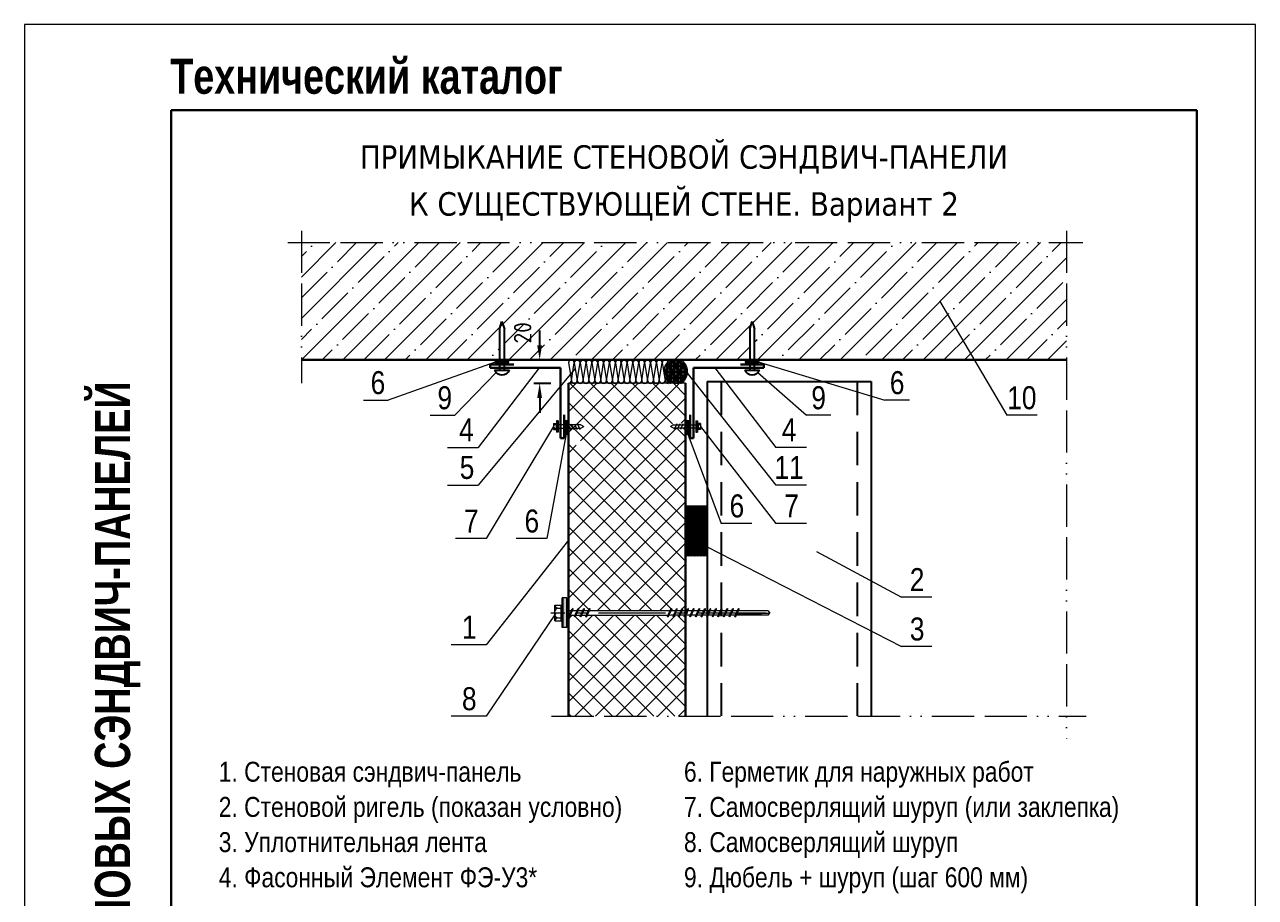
# Model space of a CAD drawing. Extents: x 5821 to 16321, y -13531 to 5774.
# Drawn here: x 12121 to 13171, y 575 to 1319 of the extents above; entities that cross this region are included whole.
import ezdxf
from ezdxf.enums import TextEntityAlignment as Align

# ---------------------------------------------------------------- set-up
doc = ezdxf.new("R2010")
doc.units = 0
doc.header["$LTSCALE"] = 3
for name, pattern in [('ACAD_ISO13W100', [36, 12, -3, 12, -3, 0, -3, 0, -3]), ('CENTER2', [28.575, 19.05, -3.175, 3.175, -3.175]), ('HIDDEN2', [4.7625, 3.175, -1.5875])]:
    doc.linetypes.add(name, pattern=pattern)
doc.layers.get('0').update_dxf_attribs({"linetype": 'CONTINUOUS', "lineweight": 30})
doc.layers.get('DEFPOINTS').update_dxf_attribs({"linetype": 'CONTINUOUS'})
for name, color, linetype, lineweight in [('new_fill', 8, 'CONTINUOUS', 13), ('RAZMER', 7, 'CONTINUOUS', 9), ('Нащельники', 1, 'CONTINUOUS', 30), ('Саморезы', 7, 'CONTINUOUS', 13)]:
    doc.layers.add(name, color=color, linetype=linetype, lineweight=lineweight)
doc.layers.add('Прогон', color=7, linetype='CONTINUOUS')
doc.styles.add('ROMANS', font='romans.shx', dxfattribs={"width": 0.85})
doc.styles.get("Standard").update_dxf_attribs({"font": 'TAHOMA.TTF'})
doc.styles.add('style1', font='ARIALN.TTF')
doc.styles.add('style2', font='impact.TTF')
doc.dimstyles.new('5', dxfattribs={"dimscale": 5, "dimtxt": 3, "dimasz": 2.5, "dimexe": 1, "dimexo": 3, "dimgap": 0, "dimtad": 0, "dimdec": 0, "dimzin": 9, "dimdsep": 46, "dimtxsty": 'ROMANS', "dimblk2": 'OBLIQUE', "dimcen": -3, "dimdle": 1.5, "dimclrd": 256, "dimclre": 256, "dimclrt": 256, "dimadec": 0, "dimazin": 0, "dimtfac": 1, "dimtdec": 0, "dimtofl": 0, "dimtmove": 2, "dimatfit": 3, "dimfxl": 0, "dimtvp": 1, "dimtolj": 1, "dimtzin": 9, "dimarcsym": 0})

# ---------------------------------------------------------------- blocks, each defined once
blk = doc.blocks.new('*D771')
at = {"layer": 'DEFPOINTS', "color": 0, "transparency": 16777216}
for p in [(12585, 1032.9), (12560.5, 1012.9), (12585, 1012.9)]:
    blk.add_point(p, dxfattribs=at)
at = {"layer": 'RAZMER', "lineweight": -2, "transparency": 16777216}
for p, q in [((12560.5, 1045.4), (12560.5, 1057.9)), ((12570, 1032.9), (12555.5, 1032.9)), ((12570, 1012.9), (12555.5, 1012.9)), ((12560.5, 1000.4), (12560.5, 987.9))]:
    blk.add_line(p, q, dxfattribs=at)
at = {"layer": 'RAZMER', "transparency": 16777216}
for points in [[(12558.4, 1045.4), (12562.5, 1045.4), (12560.5, 1032.9)], [(12558.4, 1000.4), (12562.5, 1000.4), (12560.5, 1012.9)]]:
    blk.add_solid(points, dxfattribs=at)
at = {"layer": 'RAZMER', "transparency": 16777216, "insert": (12546, 1056), "char_height": 15, "attachment_point": 5, "rotation": 90, "style": 'ROMANS'}
blk.add_mtext('\\A1;20', dxfattribs=at)
blk = doc.blocks.new('_OBLIQUE')
at = {"color": 0, "linetype": 'ByBlock'}
blk.add_line((-0.5, -0.5), (0.5, 0.5), dxfattribs=at)
blk = doc.blocks.new('дюбель')
at = {"layer": 'Прогон', "ltscale": 150}
for p, q in [((0, 41.7), (-2.1, 34.9)), ((-2.1, 0), (-2.1, 34.9)), ((2.1, 34.9), (0, 41.7)), ((2.1, 34.9), (2.1, 0)), ((6.3, 0), (-6.3, 0))]:
    blk.add_line(p, q, dxfattribs=at)
blk.add_arc((0, 2.7), 6.82, 203.6469, 336.3531, dxfattribs=at)
blk = doc.blocks.new('саморез1')
at = {"layer": 'new_fill'}
blk.add_hatch(color=254, dxfattribs=at).paths.add_polyline_path([(-1.2, -4.8), (0, -4.8), (0, 4.8), (-1.2, 4.8)])
at = {"layer": 'Саморезы', "ltscale": 150}
for p, q in [((-3.9, 2.6), (-1.5, 2.6)), ((-3.9, 2.6), (-3.9, -2.4)), ((-2.9, 1.7), (-1.5, 1.7)), ((-1.9, 2.6), (-1.9, -2.4)), ((0, 4.8), (-1.5, 4.8)), ((-1.5, 4.8), (-1.5, -4.8)), ((-1.2, 4.8), (-1.2, -4.8)), ((0, 4.8), (0, -4.8)), ((19.2, 1.4), (0, 1.4)), ((8.4, 2.4), (10.5, -2.4)), ((11.1, 2.4), (13.2, -2.4)), ((13.8, 2.4), (15.9, -2.4)), ((16.4, 2.4), (18.5, -2.4)), ((19.2, 1.4), (21.8, 0)), ((19.2, -1.4), (21.8, 0)), ((-3.9, -2.4), (-1.5, -2.4)), ((-2.9, -1.4), (-1.5, -1.4)), ((0, -4.8), (-1.5, -4.8)), ((0, -1.4), (19.2, -1.4))]:
    blk.add_line(p, q, dxfattribs=at)
for centre, start, end in [((-2.9, 2.7), 182.373, 269.9653), ((-2.9, 0.7), 90.0347, 177.627), ((-2.9, -0.4), 182.373, 269.9653), ((-2.9, -2.4), 90.0347, 177.627)]:
    blk.add_arc(centre, 1, start, end, dxfattribs=at)
blk = doc.blocks.new('саморез4')
at = {"layer": 'new_fill'}
blk.add_hatch(color=254, dxfattribs=at).paths.add_polyline_path([(-2.4, -9.36), (0, -9.36), (0, 9.84), (-2.4, 9.84)])
at = {"layer": 'Саморезы', "ltscale": 150}
for p, q in [((0, 9.84), (-3.08, 9.84)), ((-3.08, -9.36), (-3.08, 9.84)), ((-2.4, -9.36), (-2.4, 9.84)), ((0, -9.36), (0, 9.84)), ((-7.88, 5.04), (-3.08, 5.04)), ((-7.88, -5.04), (-7.88, 5.04)), ((-5.88, 3.12), (-3.08, 3.12)), ((-3.76, -5.04), (-3.76, 5.04)), ((64.93, 1.5), (0, 1.5)), ((1.3, -2.21), (3.4, 2.69)), ((1.92, -2.21), (4.02, 2.69)), ((3.71, 2.91), (3.4, 2.69)), ((3.71, 2.91), (4.02, 2.69)), ((4.93, -2.21), (7.03, 2.69)), ((5.55, -2.21), (7.64, 2.69)), ((7.33, 2.91), (7.03, 2.69)), ((7.33, 2.91), (7.64, 2.69)), ((8.56, -2.21), (10.65, 2.69)), ((9.17, -2.21), (11.27, 2.69)), ((10.96, 2.91), (10.65, 2.69)), ((10.96, 2.91), (11.27, 2.69)), ((12.18, -2.21), (14.28, 2.69)), ((12.8, -2.21), (14.9, 2.69)), ((14.59, 2.91), (14.28, 2.69)), ((14.59, 2.91), (14.9, 2.69)), ((64.94, -2.21), (67.04, 2.69)), ((65.56, -2.21), (67.66, 2.69)), ((67.35, 2.91), (67.04, 2.69)), ((130.01, 1.32), (67.08, 1.32)), ((67.35, 2.91), (67.66, 2.69)), ((68.57, -2.21), (70.67, 2.69)), ((69.19, -2.21), (71.28, 2.69)), ((70.97, 2.91), (70.67, 2.69)), ((70.97, 2.91), (71.28, 2.69)), ((72.2, -2.21), (74.3, 2.69)), ((72.81, -2.21), (74.91, 2.69)), ((74.6, 2.91), (74.29, 2.69)), ((74.6, 2.91), (74.91, 2.69)), ((75.82, -2.21), (77.92, 2.69)), ((76.44, -2.21), (78.54, 2.69)), ((78.23, 2.91), (77.92, 2.69)), ((78.23, 2.91), (78.54, 2.69)), ((79.45, -2.21), (81.55, 2.69)), ((80.07, -2.21), (82.16, 2.69)), ((81.85, 2.91), (81.55, 2.69)), ((81.85, 2.91), (82.16, 2.69)), ((83.08, -2.21), (85.18, 2.69)), ((83.69, -2.21), (85.79, 2.69)), ((85.48, 2.91), (85.17, 2.69)), ((85.48, 2.91), (85.79, 2.69)), ((86.7, -2.21), (88.8, 2.69)), ((87.32, -2.21), (89.42, 2.69)), ((89.11, 2.91), (88.8, 2.69)), ((89.11, 2.91), (89.42, 2.69)), ((90.33, -2.21), (92.43, 2.69)), ((90.95, -2.21), (93.04, 2.69)), ((92.73, 2.91), (92.43, 2.69)), ((92.73, 2.91), (93.04, 2.69)), ((93.96, -2.21), (96.06, 2.69)), ((94.57, -2.21), (96.67, 2.69)), ((96.36, 2.91), (96.05, 2.69)), ((96.36, 2.91), (96.67, 2.69)), ((97.58, -2.21), (99.68, 2.69)), ((98.2, -2.21), (100.3, 2.69)), ((99.99, 2.91), (99.68, 2.69)), ((99.99, 2.91), (100.3, 2.69)), ((101.21, -2.21), (103.31, 2.69)), ((101.83, -2.21), (103.92, 2.69)), ((103.61, 2.91), (103.31, 2.69)), ((103.61, 2.91), (103.92, 2.69)), ((104.84, -2.21), (106.94, 2.69)), ((105.45, -2.21), (107.55, 2.69)), ((107.24, 2.91), (106.93, 2.69)), ((107.24, 2.91), (107.55, 2.69)), ((108.46, -2.21), (110.56, 2.69)), ((109.08, -2.21), (111.18, 2.69)), ((110.87, 2.91), (110.56, 2.69)), ((110.87, 2.91), (111.18, 2.69)), ((130.01, 1.32), (131.19, 0)), ((-7.88, -5.04), (-3.08, -5.04)), ((-5.88, -3.12), (-3.08, -3.12)), ((64.93, -1.5), (0, -1.5)), ((64.93, -1.5), (0, -1.5)), ((1.61, -2.43), (1.3, -2.21)), ((1.61, -2.43), (1.92, -2.21)), ((5.24, -2.43), (4.93, -2.21)), ((5.24, -2.43), (5.55, -2.21)), ((8.86, -2.43), (8.56, -2.21)), ((8.86, -2.43), (9.17, -2.21)), ((12.49, -2.43), (12.18, -2.21)), ((12.49, -2.43), (12.8, -2.21)), ((65.25, -2.43), (64.94, -2.21)), ((65.25, -2.43), (65.56, -2.21)), ((130.01, -1.32), (67.08, -1.32)), ((68.88, -2.43), (68.57, -2.21)), ((68.88, -2.43), (69.19, -2.21)), ((72.51, -2.43), (72.2, -2.21)), ((72.51, -2.43), (72.82, -2.21)), ((76.13, -2.43), (75.82, -2.21)), ((76.13, -2.43), (76.44, -2.21)), ((79.76, -2.43), (79.45, -2.21)), ((79.76, -2.43), (80.07, -2.21)), ((83.39, -2.43), (83.08, -2.21)), ((83.39, -2.43), (83.7, -2.21)), ((87.01, -2.43), (86.7, -2.21)), ((87.01, -2.43), (87.32, -2.21)), ((90.64, -2.43), (90.33, -2.21)), ((90.64, -2.43), (90.95, -2.21)), ((94.27, -2.43), (93.96, -2.21)), ((94.27, -2.43), (94.58, -2.21)), ((97.89, -2.43), (97.58, -2.21)), ((97.89, -2.43), (98.2, -2.21)), ((101.52, -2.43), (101.21, -2.21)), ((101.52, -2.43), (101.83, -2.21)), ((105.15, -2.43), (104.84, -2.21)), ((105.15, -2.43), (105.46, -2.21)), ((108.77, -2.43), (108.46, -2.21)), ((108.77, -2.43), (109.08, -2.21)), ((130.01, -1.32), (131.19, 0)), ((0, -9.36), (-3.08, -9.36))]:
    blk.add_line(p, q, dxfattribs=at)
at = {"layer": 'Саморезы'}
for p, q in [((67.08, 1.32), (64.93, 1.5)), ((67.08, -1.32), (64.93, -1.5))]:
    blk.add_line(p, q, dxfattribs=at)
at = {"layer": 'Саморезы', "ltscale": 150}
for centre, radius, start, end in [((-5.88, 5.12), 2, 182.37301, 269.96526), ((-5.88, 1.12), 2, 90.03474, 177.62699), ((80.26, 1057.69), 1058.91, 271.59199, 272.75541), ((-5.88, -1.12), 2, 182.37301, 269.96526), ((-5.88, -5.12), 2, 90.03474, 177.62699)]:
    blk.add_arc(centre, radius, start, end, dxfattribs=at)

msp = doc.modelspace()

# ---------------------------------------------------------------- hatches: boundary and pattern name
at = {"layer": 'new_fill'}
h = msp.add_hatch(dxfattribs=at)
h.set_pattern_fill('ANSI35', color=256, scale=100, style=0)
h.set_pattern_definition([(45, (9873.318, -11173.882), (-17.67767, 17.67767), []), (45, (9890.996, -11173.882), (-17.67767, 17.67767), [31.25, -6.25, 0, -6.25])])
h.paths.add_polyline_path([(12357.24, 1132.87), (12357.24, 1032.87), (12524.38, 1032.86, -0.004765), (12524.41, 1032.86), (12526.24, 1032.86), (12526.24, 1059), (12528.34, 1061.68), (12530.44, 1059), (12530.44, 1032.86), (12532.26, 1032.86, -0.0060979), (12532.31, 1032.86), (12587, 1032.86, -0.1147911), (12588.13, 1032.86), (12592, 1032.86, -0.1148221), (12593.13, 1032.86), (12597, 1032.86, -0.1148531), (12598.13, 1032.86), (12602, 1032.86, -0.1148841), (12603.13, 1032.86), (12607, 1032.86, -0.1149151), (12608.13, 1032.86), (12612, 1032.86, -0.1149461), (12613.13, 1032.86), (12617, 1032.86, -0.114977), (12618.13, 1032.86), (12622, 1032.86, -0.115008), (12623.13, 1032.86), (12627, 1032.86, -0.115039), (12628.13, 1032.86), (12632, 1032.86, -0.1150699), (12633.13, 1032.86), (12637, 1032.86, -0.1151008), (12638.13, 1032.86), (12642, 1032.86, -0.1151318), (12643.13, 1032.86), (12647, 1032.86, -0.1151627), (12648.13, 1032.86), (12652, 1032.86, -0.1151936), (12653.13, 1032.86), (12656.99, 1032.86, -0.1152245), (12658.13, 1032.86), (12661.99, 1032.86, -0.1152554), (12663.13, 1032.86), (12666.99, 1032.86, -0.1152863), (12668.13, 1032.86), (12671.99, 1032.86, -0.1153172), (12673.13, 1032.86), (12676.99, 1032.86, -0.1153481), (12678.13, 1032.86), (12681.99, 1032.86, -0.1153789), (12683.13, 1032.86), (12737.76, 1032.86, -0.0203585), (12737.92, 1032.86), (12739.69, 1032.86), (12739.69, 1059), (12741.79, 1061.68), (12743.89, 1059), (12743.89, 1032.86), (12745.65, 1032.86, -0.0207113), (12745.81, 1032.86), (13010.07, 1032.86), (13010.07, 1132.87)])
h.paths.add_polyline_path([(12534.76, 1042.53), (12534.76, 1069.46), (12557.26, 1069.46), (12557.26, 1042.53)], flags=24)
h = msp.add_hatch(dxfattribs=at)
h.set_pattern_fill('NET3', color=256, scale=10, angle=-90, style=0)
h.set_pattern_definition([(90, (17848.7707, 1670.937), (-1.25, -2e-16), []), (150, (17848.7707, 1670.937), (-0.625, -1.08253175), []), (210, (17848.7707, 1670.937), (0.625, -1.08253175), [])])
h.paths.add_polyline_path([(12524.39, 1032.86, 1), (12524.39, 1029.08), (12526.24, 1029.08), (12526.24, 1032.86)])
h.paths.add_polyline_path([(12526.24, 1032.86), (12526.24, 1029.08), (12530.44, 1029.08), (12530.44, 1032.86)])
h.paths.add_polyline_path([(12530.44, 1032.86), (12530.44, 1029.08), (12532.29, 1029.08, 1), (12532.29, 1032.86)])
h = msp.add_hatch(dxfattribs=at)
h.set_pattern_fill('ESCHER', color=256, scale=5, style=0)
h.set_pattern_definition([(60, (35080.778, 3241.461), (-6, -1e-09), [5.5, -0.5]), (180, (35080.778, 3241.461), (3, -5.1961524), [5.5, -0.5]), (300, (35080.778, 3241.461), (6, -1e-09), [5.5, -0.5]), (60, (35081.278, 3241.461), (-6, -1e-09), [1, -5]), (300, (35081.278, 3241.461), (6, -1e-09), [1, -5]), (60, (35080.528, 3241.894), (-6, -1e-09), [1, -5]), (180, (35080.528, 3241.894), (3, -5.1961524), [1, -5]), (300, (35080.528, 3241.028), (6, -1e-09), [1, -5]), (180, (35080.528, 3241.028), (3, -5.1961524), [1, -5]), (60, (35078.778, 3241.461), (-6, -1e-09), [1, -5]), (300, (35078.778, 3241.461), (6, -1e-09), [1, -5]), (60, (35081.778, 3239.729), (-6, -1e-09), [1, -5]), (180, (35081.778, 3239.729), (3, -5.1961524), [1, -5]), (300, (35081.778, 3243.193), (6, -1e-09), [1, -5]), (180, (35081.778, 3243.193), (3, -5.1961524), [1, -5]), (0, (35081.778, 3242.327), (-3, 5.1961524), [3.5, -2.5]), (0, (35081.778, 3240.595), (-3, 5.1961524), [3.5, -2.5]), (120, (35081.028, 3242.76), (-6, 1e-09), [3.5, -2.5]), (120, (35079.528, 3241.894), (-6, 1e-09), [3.5, -2.5]), (240, (35079.528, 3241.028), (3, -5.1961524), [3.5, -2.5]), (240, (35081.028, 3240.162), (3, -5.1961524), [3.5, -2.5])])
h.paths.add_polyline_path([(12681.15, 1032.99), (12671.9, 1032.99, 0.5498773), (12671.9, 1012.99), (12681.15, 1012.99, 0.5498857)])
h = msp.add_hatch(dxfattribs=at)
h.set_pattern_fill('NET3', color=256, scale=10, angle=-90, style=0)
h.set_pattern_definition([(90, (7421.3562, 1670.937), (1.25, -2e-16), []), (30, (7421.3562, 1670.937), (0.625, -1.08253175), []), (330, (7421.3562, 1670.937), (-0.625, -1.08253175), [])])
h.paths.add_polyline_path([(12745.73, 1032.86, -1), (12745.73, 1029.08), (12743.89, 1029.08), (12743.89, 1032.86)])
h.paths.add_polyline_path([(12743.89, 1032.86), (12743.89, 1029.08), (12739.69, 1029.08), (12739.69, 1032.86)])
h.paths.add_polyline_path([(12739.69, 1032.86), (12739.69, 1029.08), (12737.84, 1029.08, -1), (12737.84, 1032.86)])
h = msp.add_hatch(dxfattribs=at)
h.set_pattern_fill('ANSI37', color=256, scale=100, style=0)
h.set_pattern_definition([(45, (12182.315, 373.921), (-8.83883, 8.83883), []), (135, (12182.315, 373.921), (-8.83883, -8.83883), [])])
h.paths.add_polyline_path([(12685.01, 974.77), (12673.79, 974.77), (12673.79, 978.97), (12685.01, 978.97), (12685.01, 1012.93, -0.0503622), (12684.51, 1012.99), (12680.62, 1012.99, -0.1127319), (12679.51, 1012.99), (12675.62, 1012.99, -0.1128371), (12674.51, 1012.99), (12670.62, 1012.99, -0.1129421), (12669.51, 1012.99), (12665.62, 1012.99, -0.1130471), (12664.51, 1012.99), (12660.62, 1012.99, -0.1131519), (12659.5, 1012.99), (12655.62, 1012.99, -0.1132567), (12654.5, 1012.99), (12650.62, 1012.99, -0.1133614), (12649.5, 1012.99), (12645.62, 1012.99, -0.1134659), (12644.5, 1012.99), (12640.62, 1012.99, -0.1135704), (12639.5, 1012.99), (12635.62, 1012.99, -0.1136748), (12634.5, 1012.99), (12630.63, 1012.99, -0.1137791), (12629.5, 1012.99), (12625.63, 1012.99, -0.1138834), (12624.5, 1012.99), (12620.63, 1012.99, -0.1139875), (12619.5, 1012.99), (12615.63, 1012.99, -0.1140915), (12614.5, 1012.99), (12610.63, 1012.99, -0.1141955), (12609.5, 1012.99), (12605.63, 1012.99, -0.1142993), (12604.5, 1012.99), (12600.63, 1012.99, -0.1144031), (12599.5, 1012.99), (12595.63, 1012.99, -0.1145068), (12594.5, 1012.99), (12590.63, 1012.99, -0.1146104), (12589.5, 1012.99), (12585.63, 1012.99, -0.0629304), (12585.01, 1012.93), (12585.01, 964.36), (12595.45, 964.36), (12595.45, 960.16), (12585.01, 960.16), (12585.01, 819.49), (12685.01, 819.49)])
h.paths.add_polyline_path([(12585.01, 814.69), (12585.01, 729.1), (12685.01, 729.1), (12685.01, 814.69)])
h = msp.add_hatch(dxfattribs=at)
h.set_pattern_fill('NET3', color=256, scale=10, style=0)
h.set_pattern_definition([(7e-15, (13223.1934, -4345.1372), (0, 1.25), []), (60, (13223.1934, -4345.1372), (-1.08253175, 0.625), []), (120, (13223.1934, -4345.1372), (-1.08253175, -0.625), [])])
h.paths.add_polyline_path([(12585.12, 979.24, 1), (12581.34, 979.24), (12581.34, 977.39), (12585.12, 977.39)])
h.paths.add_polyline_path([(12585.12, 977.39), (12581.34, 977.39), (12581.34, 973.19), (12585.12, 973.19)])
h.paths.add_polyline_path([(12585.12, 973.19), (12581.34, 973.19), (12581.34, 971.35, 1), (12585.12, 971.35)])
h = msp.add_hatch(dxfattribs=at)
h.set_pattern_fill('NET3', color=256, scale=10, style=0)
h.set_pattern_definition([(180, (12046.9335, -4345.1372), (0, 1.25), []), (120, (12046.9335, -4345.1372), (1.08253175, 0.625), []), (60, (12046.9335, -4345.1372), (1.08253175, -0.625), [])])
h.paths.add_polyline_path([(12685.01, 979.24, -1), (12688.79, 979.24), (12688.79, 977.39), (12685.01, 977.39)])
h.paths.add_polyline_path([(12685.01, 977.39), (12688.79, 977.39), (12688.79, 973.19), (12685.01, 973.19)])
h.paths.add_polyline_path([(12685.01, 973.19), (12688.79, 973.19), (12688.79, 971.35, -1), (12685.01, 971.35)])
h = msp.add_hatch(dxfattribs=at)
h.set_pattern_fill('NET3', color=256, scale=10, angle=-90, style=0)
h.set_pattern_definition([(270, (23821.9191, -834.8352), (1.25, -2e-16), []), (330, (23821.9191, -834.8352), (0.625, 1.08253175), []), (30, (23821.9191, -834.8352), (-0.625, 1.08253175), [])])
h.paths.add_polyline_path([(12703.39, 908.52), (12684.9, 908.52), (12684.9, 865.81), (12703.39, 865.81)])

# ---------------------------------------------------------------- linework, layer by layer
at = {"color": 1}
for p, q in [((12246.09, 1245.91), (12246.09, -166.24)), ((12246.09, 1245.91), (13121.09, 1245.91)), ((13121.09, 1245.91), (13121.09, -116.24))]:
    msp.add_line(p, q, dxfattribs=at)
for p, q in [((12357.24, 1032.87), (13010.07, 1032.86)), ((12585.01, 1012.99), (12585.01, 729.1)), ((12685.01, 1012.99), (12685.01, 729.1))]:
    msp.add_line(p, q)
at = {"layer": 'new_fill'}
for p, q in [((12585.06, 1030.43), (12587.56, 1015.43)), ((12587.56, 1015.43), (12590.06, 1030.43)), ((12590.06, 1030.43), (12592.56, 1015.43)), ((12592.56, 1015.43), (12595.06, 1030.43)), ((12595.06, 1030.43), (12597.56, 1015.43)), ((12597.56, 1015.43), (12600.06, 1030.43)), ((12600.06, 1030.43), (12602.56, 1015.43)), ((12602.56, 1015.43), (12605.06, 1030.43)), ((12605.06, 1030.43), (12607.56, 1015.43)), ((12607.56, 1015.43), (12610.06, 1030.43)), ((12610.06, 1030.43), (12612.56, 1015.43)), ((12612.56, 1015.43), (12615.06, 1030.43)), ((12615.06, 1030.43), (12617.56, 1015.43)), ((12617.56, 1015.43), (12620.06, 1030.43)), ((12620.06, 1030.43), (12622.56, 1015.43)), ((12622.56, 1015.43), (12625.06, 1030.43)), ((12625.06, 1030.43), (12627.56, 1015.43)), ((12627.56, 1015.43), (12630.06, 1030.43)), ((12630.06, 1030.43), (12632.56, 1015.43)), ((12632.56, 1015.43), (12635.06, 1030.43)), ((12635.06, 1030.43), (12637.56, 1015.43)), ((12637.56, 1015.43), (12640.06, 1030.43)), ((12640.06, 1030.43), (12642.56, 1015.43)), ((12642.56, 1015.43), (12645.06, 1030.43)), ((12645.06, 1030.43), (12647.56, 1015.43)), ((12647.56, 1015.43), (12650.06, 1030.43)), ((12650.06, 1030.43), (12652.56, 1015.43)), ((12652.56, 1015.43), (12655.06, 1030.43)), ((12655.06, 1030.43), (12657.56, 1015.43)), ((12657.56, 1015.43), (12660.06, 1030.43)), ((12660.06, 1030.43), (12662.56, 1015.43)), ((12662.56, 1015.43), (12665.06, 1030.43)), ((12665.06, 1030.43), (12667.56, 1015.43))]:
    msp.add_line(p, q, dxfattribs=at)
msp.add_lwpolyline([(12684.9, 908.52), (12703.39, 908.52), (12703.39, 865.81), (12684.9, 865.81)], close=True, dxfattribs=at)
for centre, radius, start, end in [((12587.56, 1030.43), 2.5, 0, 180), ((12592.56, 1030.43), 2.5, 0, 180), ((12597.56, 1030.43), 2.5, 0, 180), ((12602.56, 1030.43), 2.5, 0, 180), ((12607.56, 1030.43), 2.5, 0, 180), ((12612.56, 1030.43), 2.5, 0, 180), ((12617.56, 1030.43), 2.5, 0, 180), ((12622.56, 1030.43), 2.5, 0, 180), ((12627.56, 1030.43), 2.5, 0, 180), ((12632.56, 1030.43), 2.5, 0, 180), ((12637.56, 1030.43), 2.5, 0, 180), ((12642.56, 1030.43), 2.5, 0, 180), ((12647.56, 1030.43), 2.5, 0, 180), ((12652.56, 1030.43), 2.5, 0, 180), ((12657.56, 1030.43), 2.5, 0, 180), ((12662.56, 1030.43), 2.5, 0, 180), ((12667.56, 1030.43), 2.5, 22.1659, 180), ((12678.24, 1022.99), 11.84, 122.38856, 237.61162), ((12674.81, 1022.99), 11.84, 302.38838, 57.61144), ((12585.06, 1015.43), 2.5, 270, 0), ((12590.06, 1015.43), 2.5, 180, 270), ((12590.06, 1015.43), 2.5, 270, 0), ((12595.06, 1015.43), 2.5, 180, 270), ((12595.06, 1015.43), 2.5, 270, 0), ((12600.06, 1015.43), 2.5, 180, 270), ((12600.06, 1015.43), 2.5, 270, 0), ((12605.06, 1015.43), 2.5, 180, 270), ((12605.06, 1015.43), 2.5, 270, 0), ((12610.06, 1015.43), 2.5, 180, 270), ((12610.06, 1015.43), 2.5, 270, 0), ((12615.06, 1015.43), 2.5, 180, 270), ((12615.06, 1015.43), 2.5, 270, 0), ((12620.06, 1015.43), 2.5, 180, 270), ((12620.06, 1015.43), 2.5, 270, 0), ((12625.06, 1015.43), 2.5, 180, 270), ((12625.06, 1015.43), 2.5, 270, 0), ((12630.06, 1015.43), 2.5, 180, 270), ((12630.06, 1015.43), 2.5, 270, 0), ((12635.06, 1015.43), 2.5, 180, 270), ((12635.06, 1015.43), 2.5, 270, 0), ((12640.06, 1015.43), 2.5, 180, 270), ((12640.06, 1015.43), 2.5, 270, 0), ((12645.06, 1015.43), 2.5, 180, 270), ((12645.06, 1015.43), 2.5, 270, 0), ((12650.06, 1015.43), 2.5, 180, 270), ((12650.06, 1015.43), 2.5, 270, 0), ((12655.06, 1015.43), 2.5, 180, 270), ((12655.06, 1015.43), 2.5, 270, 0), ((12660.06, 1015.43), 2.5, 180, 270), ((12660.06, 1015.43), 2.5, 270, 0), ((12665.06, 1015.43), 2.5, 180, 270), ((12665.06, 1015.43), 2.5, 270, 0), ((12670.06, 1015.43), 2.5, 180, 270)]:
    msp.add_arc(centre, radius, start, end, dxfattribs=at)
at = {"layer": 'RAZMER'}
for p, q in [((12121.09, 1318.76), (12121.09, -166.24)), ((12121.09, 1318.76), (12121.09, -166.24)), ((12121.09, 1318.76), (12121.09, -166.24)), ((12121.09, 1318.76), (12121.09, -166.24)), ((12121.09, 1318.76), (12121.09, -166.24)), ((12121.09, 1318.76), (12121.09, -166.24)), ((12121.09, 1318.76), (12121.09, -166.24)), ((12121.09, 1318.76), (12121.09, -166.24)), ((12121.09, 1318.76), (12121.09, -166.24)), ((12121.09, 1318.76), (12121.09, -166.24)), ((12121.09, 1318.76), (12121.09, -166.24)), ((12121.09, 1318.76), (12121.09, -166.24)), ((12121.09, 1318.76), (12121.09, -166.24)), ((12121.09, 1318.76), (12121.09, -166.24)), ((12121.09, 1318.76), (12121.09, -166.24)), ((12121.09, 1318.76), (12121.09, -166.24)), ((12121.09, 1318.76), (12121.09, -166.24)), ((12121.09, 1318.76), (12121.09, -166.24)), ((12121.09, 1318.76), (12121.09, -166.24)), ((12121.09, 1318.76), (12121.09, -166.24)), ((12121.09, 1318.76), (12121.09, -166.24)), ((12121.09, 1318.76), (12121.09, -166.24)), ((12121.09, 1318.76), (12121.09, -166.24)), ((12121.09, 1318.76), (12121.09, -166.24)), ((12121.09, 1318.76), (12121.09, -166.24)), ((12121.09, 1318.76), (12121.09, -166.24)), ((12121.09, 1318.76), (12121.09, -166.24)), ((12121.09, 1318.76), (12121.09, -166.24)), ((12121.09, 1318.76), (12121.09, -166.24)), ((12121.09, 1318.76), (12121.09, -166.24)), ((12121.09, 1318.76), (12121.09, -166.24)), ((12121.09, 1318.76), (12121.09, -166.24)), ((12121.09, 1318.76), (12121.09, -166.24)), ((12121.09, 1318.76), (12121.09, -166.24)), ((12121.09, 1318.76), (12121.09, -166.24)), ((12121.09, 1318.76), (12121.09, -166.24)), ((12121.09, 1318.76), (12121.09, -166.24)), ((12121.09, 1318.76), (12121.09, -166.24)), ((12121.09, 1318.76), (12121.09, -166.24)), ((12121.09, 1318.76), (12121.09, -166.24)), ((12121.09, 1318.76), (12121.09, -166.24)), ((12121.09, 1318.76), (12121.09, -166.24)), ((12901.51, 1083.25), (12958.95, 985.68)), ((12522.5, 1030.97), (12431.15, 998.54)), ((12747.62, 1030.97), (12854.98, 998.54)), ((12523.38, 1022.03), (12488.1, 985.68)), ((12559.95, 1026.08), (12508.02, 958.36)), ((12590.74, 1025.68), (12508.02, 926.18)), ((12686.54, 1021.38), (12761.99, 926.18)), ((12710.06, 1026.08), (12761.99, 958.36)), ((12746.64, 1022.03), (12788.02, 985.68)), ((12685.01, 1012.99), (12585.01, 1012.99)), ((12410.14, 998.54), (12431.15, 998.54)), ((12875.99, 998.54), (12854.98, 998.54)), ((12467.09, 985.68), (12488.1, 985.68)), ((12809.03, 985.68), (12788.02, 985.68)), ((12984.98, 985.68), (12958.95, 985.68)), ((12572.4, 976.2), (12514.73, 880.56)), ((12583.23, 969.86), (12566.48, 880.56)), ((12686.9, 969.46), (12715.39, 893.46)), ((12697.73, 976.2), (12761.99, 893.46)), ((12481.99, 958.36), (12508.02, 958.36)), ((12788.02, 958.36), (12761.99, 958.36)), ((12481.99, 926.18), (12508.02, 926.18)), ((12788.02, 926.18), (12761.99, 926.18)), ((12741.42, 893.46), (12715.39, 893.46)), ((12788.02, 893.46), (12761.99, 893.46)), ((12514.73, 880.56), (12488.7, 880.56)), ((12585.01, 879.22), (12514.73, 790.09)), ((12566.48, 880.56), (12540.45, 880.56)), ((12702.88, 873.82), (12869.14, 788.52)), ((12796.54, 869.67), (12869.14, 830.6)), ((12895.17, 830.6), (12869.14, 830.6)), ((12574.35, 817.09), (12514.73, 729.1)), ((12514.73, 790.09), (12484.86, 790.09)), ((12895.17, 788.52), (12869.14, 788.52)), ((12514.73, 729.1), (12484.86, 729.1))]:
    msp.add_line(p, q, dxfattribs=at)
at = {"layer": 'RAZMER', "linetype": 'ACAD_ISO13W100'}
for p, q in [((12357.24, 1143.08), (12357.24, 1013.19)), ((13010.07, 1143.08), (13010.07, 710.03)), ((12345.6, 1132.87), (13023.9, 1132.87)), ((12570.6, 729.1), (13026.77, 729.1))]:
    msp.add_line(p, q, dxfattribs=at)
at = {"layer": 'RAZMER', "linetype": 'CENTER2'}
msp.add_line((12753.44, 817.09), (12570.14, 817.09), dxfattribs=at)
at = {"layer": 'RAZMER'}
msp.add_lwpolyline([(13171.09, 1318.76), (12121.09, 1318.76), (12121.09, -166.24), (13171.09, -166.24)], close=True, dxfattribs=at)
for centre, start, end in [((12524.39, 1030.97), 90, 270), ((12532.29, 1030.97), 270, 90), ((12737.84, 1030.97), 90, 270), ((12745.73, 1030.97), 270, 90), ((12583.23, 979.24), 0, 180), ((12686.9, 979.24), 0, 180), ((12583.23, 971.35), 180, 0), ((12686.9, 971.35), 180, 0)]:
    msp.add_arc(centre, 1.89, start, end, dxfattribs=at)
at = {"layer": 'Нащельники'}
for p, q in [((12518.34, 1029.08), (12518.34, 1026.08)), ((12538.34, 1029.08), (12518.34, 1029.08)), ((12731.79, 1029.08), (12751.79, 1029.08)), ((12751.79, 1029.08), (12751.79, 1026.08)), ((12578.34, 1026.08), (12518.34, 1026.08)), ((12578.34, 1026.08), (12578.34, 966.08)), ((12691.79, 1026.08), (12751.79, 1026.08)), ((12691.79, 1026.08), (12691.79, 966.08)), ((12581.34, 986.08), (12581.34, 966.08)), ((12688.79, 986.08), (12688.79, 966.08)), ((12581.34, 966.08), (12578.34, 966.08)), ((12688.79, 966.08), (12691.79, 966.08))]:
    msp.add_line(p, q, dxfattribs=at)
at = {"layer": 'Прогон'}
for p, q in [((12703.39, 1014.49), (12703.39, 729.58)), ((12703.39, 1014.49), (12703.39, 874.49)), ((12703.39, 1014.49), (12843.39, 1014.49)), ((12843.39, 1014.49), (12843.39, 729.58))]:
    msp.add_line(p, q, dxfattribs=at)
at = {"layer": 'Прогон', "linetype": 'HIDDEN2', "ltscale": 3}
for p, q in [((12715.39, 1014.49), (12715.39, 729.58)), ((12831.39, 1014.49), (12831.39, 729.58))]:
    msp.add_line(p, q, dxfattribs=at)

# ---------------------------------------------------------------- block references
at = {"layer": 'new_fill', "xscale": -1}
for p in [(12528.34, 1024.08), (12741.79, 1024.08)]:
    msp.add_blockref('дюбель', p, dxfattribs=at)
at = {"layer": 'RAZMER'}
msp.add_blockref('саморез1', (12576.34, 976.08), dxfattribs=at)
at = {"layer": 'RAZMER', "xscale": -1, "rotation": 359.9999999999978}
msp.add_blockref('саморез1', (12693.79, 976.08), dxfattribs=at)
at = {"layer": 'Прогон', "xscale": 1.32, "yscale": 1.32, "zscale": 1.32}
msp.add_blockref('саморез4', (12583.81, 817.09), dxfattribs=at)

# ---------------------------------------------------------------- texts
for s, p in [('ПРИМЫКАНИЕ СТЕНОВОЙ СЭНДВИЧ-ПАНЕЛИ', (12683.59, 1205.91)), ('К СУЩЕСТВУЮЩЕЙ СТЕНЕ. Вариант 2', (12683.59, 1165.91))]:
    msp.add_text(s, height=20).set_placement(p, align=Align.MIDDLE_CENTER)
at = {"style": 'style1'}
for s, height, p in [('6', 19.61, (12422.54, 1003.71)), ('6', 19.61, (12865.46, 1003.71)), ('9', 19.61, (12479.53, 990.85)), ('9', 19.61, (12798.5, 990.85)), ('10', 19.612, (12971.85, 990.85)), ('4', 19.61, (12498.05, 963.62)), ('4', 19.61, (12773.32, 963.62)), ('5', 19.61, (12498.52, 931.44)), ('11', 19.612, (12773.32, 931.44))]:
    msp.add_text(s, height=height, dxfattribs=at).set_placement(p, align=Align.CENTER)
for s, height, p in [('6', 19.61, (12722.53, 898.63)), ('7', 19.61, (12769.13, 898.63)), ('7', 19.61, (12495.83, 885.73)), ('6', 19.61, (12547.58, 885.73)), ('1', 19.61, (12494.18, 795.21)), ('8', 19.61, (12494.18, 734.23)), ('1. Стеновая сэндвич-панель', 17, (12286.71, 673.28)), ('6. Герметик для наружных работ', 17, (12683.59, 673.28)), ('2. Стеновой ригель (показан условно)', 17, (12286.71, 643.28)), ('7. Самосверлящий шуруп (или заклепка)', 17, (12683.59, 643.28)), ('3. Уплотнительная лента', 17, (12286.71, 613.28)), ('8. Самосверлящий шуруп', 17, (12683.59, 613.28)), ('4. Фасонный Элемент ФЭ-У3*', 17, (12286.71, 583.28)), ('9. Дюбель + шуруп (шаг 600 мм)', 17, (12683.59, 583.28))]:
    msp.add_text(s, height=height, dxfattribs=at).set_placement(p)
at = {"layer": 'new_fill', "style": 'style2'}
msp.add_text('Технический каталог', height=30, dxfattribs=at).set_placement((12245.3, 1259.81))
msp.add_text('2. УЗЛЫ КРЕПЛЕНИЯ СТЕНОВЫХ СЭНДВИЧ-ПАНЕЛЕЙ', height=30, rotation=90, dxfattribs=at).set_placement((12211.09, 576.26), align=Align.CENTER)
at = {"layer": 'RAZMER', "style": 'style1'}
for s, p in [('2', (12876.28, 835.77)), ('3', (12876.28, 793.69))]:
    msp.add_text(s, height=19.61, dxfattribs=at).set_placement(p)

# ---------------------------------------------------------------- dimensions: what is measured, and where the dimension line sits
at = {"layer": 'RAZMER'}
dim = msp.add_linear_dim(base=(12560.47, 1012.87), p1=(12585.01, 1032.86), p2=(12585.01, 1012.87), angle=90, dimstyle='5', dxfattribs=at)
dim.commit()
dim.dimension.update_dxf_attribs({"geometry": '*D771', "text_midpoint": (12546.01, 1056), "dimtype": 160})

doc.saveas('drawing.dxf')
